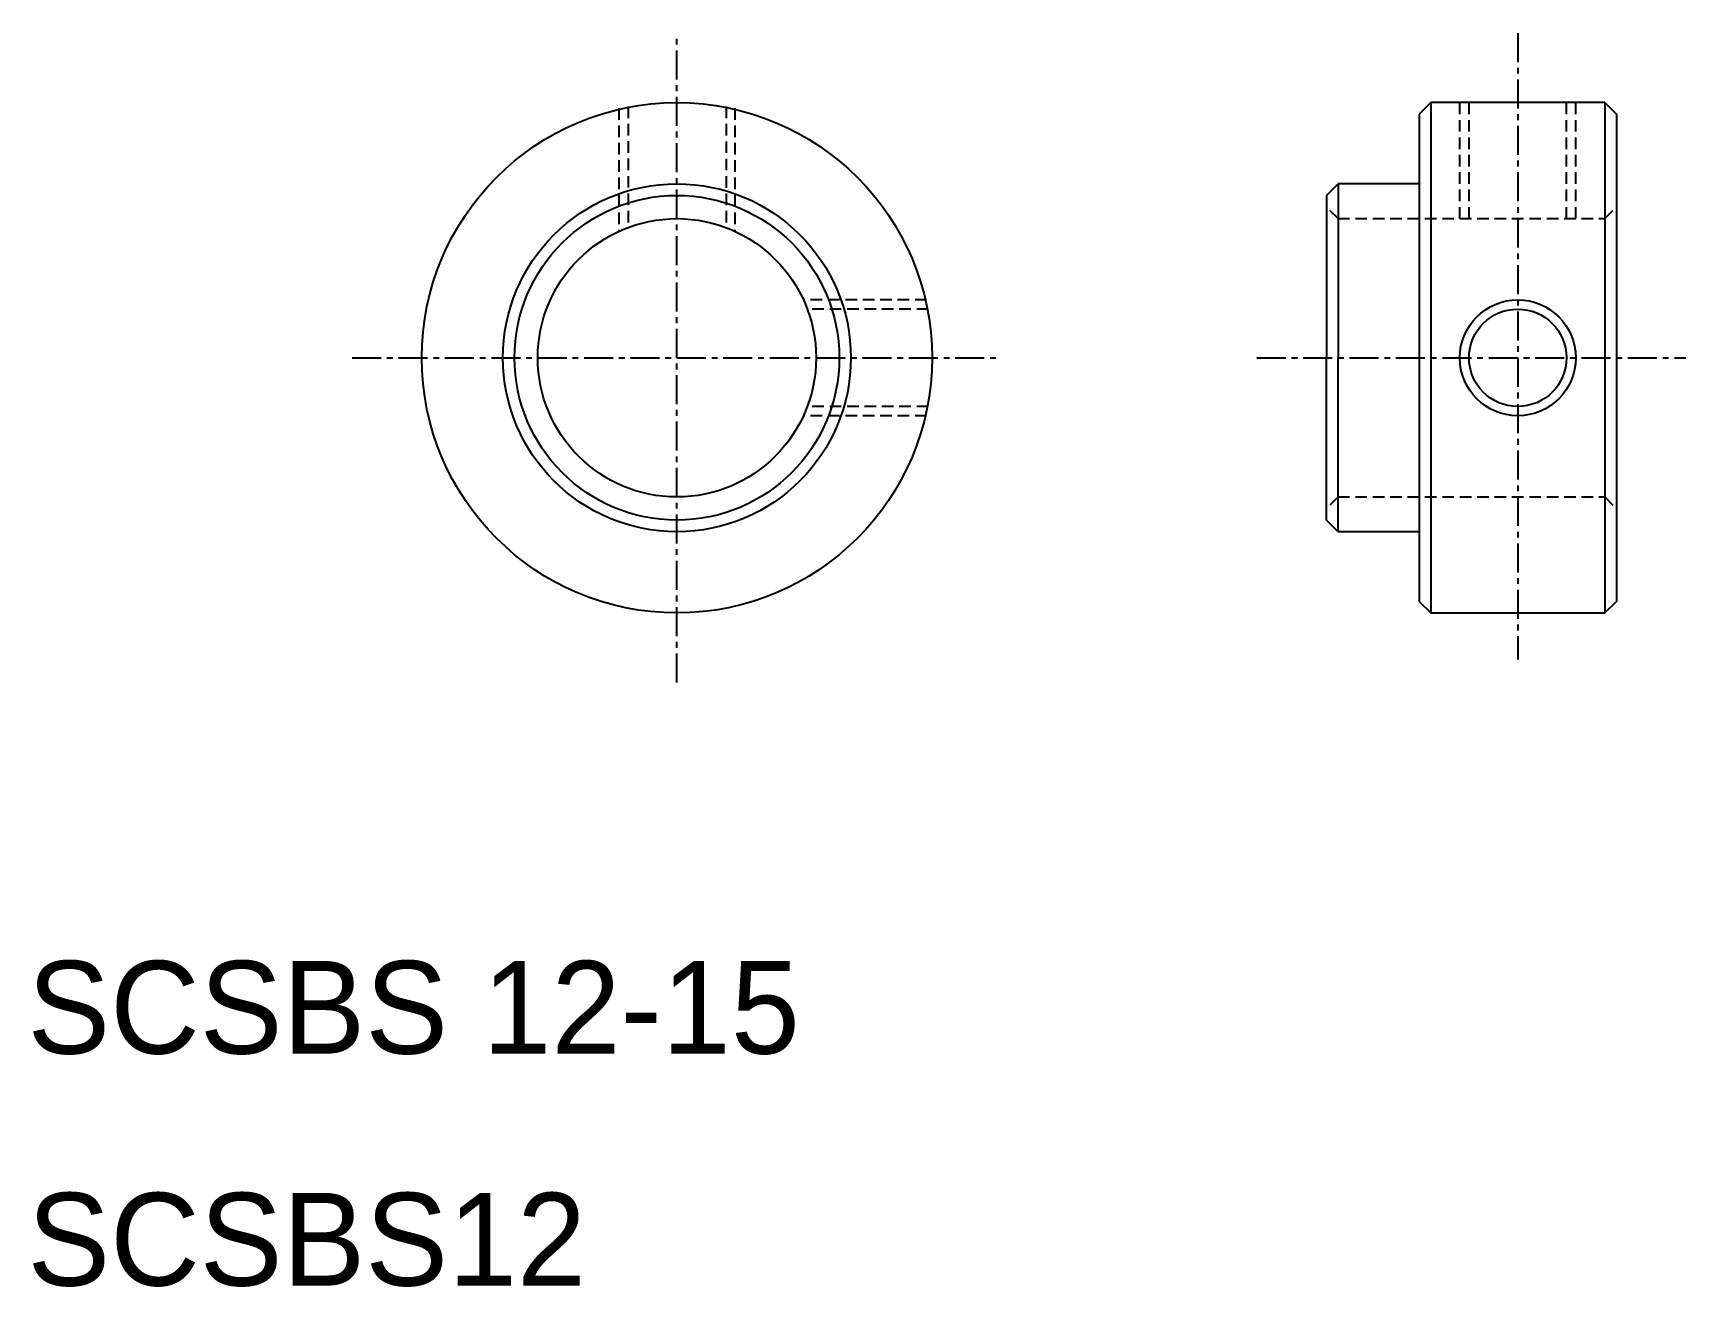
# Model space of a CAD drawing. Extents: x 10.2 to 81.5, y 9.9 to 64.
import ezdxf

# ---------------------------------------------------------------- set-up
doc = ezdxf.new("R2010")
doc.units = 0
doc.linetypes.add('CENTER', pattern=[2, 1.25, -0.25, 0.25, -0.25])
doc.linetypes.add('DASHED', pattern=[0.75, 0.5, -0.25])
doc.layers.get('0').update_dxf_attribs({"linetype": 'CONTINUOUS'})
doc.layers.add('CENTER', color=1, linetype='CENTER')

msp = doc.modelspace()

# ---------------------------------------------------------------- linework, layer by layer
at = {"color": 3, "linetype": 'DASHED'}
for p, q in [((35.5, 60.766), (35.5, 55.454)), ((35.9, 60.836), (35.9, 55.62)), ((40.125, 60.832), (40.125, 55.611)), ((40.5, 60.766), (40.5, 55.454)), ((71.75, 56), (71.75, 61)), ((72.15, 56), (72.15, 61)), ((76.35, 56), (76.35, 61)), ((76.75, 56), (76.75, 61)), ((66.5, 56), (66, 56.5)), ((78, 56), (78.5, 56.5)), ((66.5, 56), (78, 56)), ((48.766, 52.5), (43.454, 52.5)), ((48.836, 52.1), (43.62, 52.1)), ((48.836, 47.9), (43.62, 47.9)), ((48.766, 47.5), (43.454, 47.5)), ((66.5, 44), (66, 43.5)), ((66.5, 44), (78, 44)), ((78, 44), (78.5, 43.5))]:
    msp.add_line(p, q, dxfattribs=at)
at = {"color": 7, "linetype": 'CONTINUOUS'}
for p, q in [((70.5, 61), (70, 60.5)), ((78, 61), (70.5, 61)), ((70.5, 61), (70.5, 39)), ((78, 61), (78.5, 60.5)), ((78, 61), (78, 39)), ((70, 60.5), (70, 39.5)), ((78.5, 60.5), (78.5, 39.5)), ((66, 57), (66.5, 57.5)), ((66.5, 57.5), (66.5, 50)), ((70, 57.5), (66.5, 57.5)), ((66, 57), (66, 50)), ((66, 43), (66, 50)), ((66.5, 42.5), (66.5, 50)), ((66, 43), (66.5, 42.5)), ((70, 42.5), (66.5, 42.5)), ((70, 39.5), (70.5, 39)), ((78, 39), (78.5, 39.5)), ((70.5, 39), (78, 39))]:
    msp.add_line(p, q, dxfattribs=at)
for centre, radius in [((38, 50), 11), ((38, 50), 7.5), ((38, 50), 7), ((38, 50), 6), ((74.25, 50), 2.1)]:
    msp.add_circle(centre, radius, dxfattribs=at)
at = {"color": 3, "linetype": 'CONTINUOUS'}
msp.add_circle((74.25, 50), 2.5, dxfattribs=at)
at = {"layer": 'CENTER', "color": 1, "linetype": 'CENTER'}
for p, q in [((38, 36), (38, 64)), ((74.25, 64), (74.25, 37)), ((24, 50), (52, 50)), ((63, 50), (81.5, 50))]:
    msp.add_line(p, q, dxfattribs=at)

# ---------------------------------------------------------------- texts
at = {"color": 7, "linetype": 'CONTINUOUS'}
for s, p in [('SCSBS 12-15', (10, 20)), ('SCSBS12', (10, 10))]:
    msp.add_text(s, height=4, dxfattribs=at).set_placement(p)

doc.saveas('drawing.dxf')
